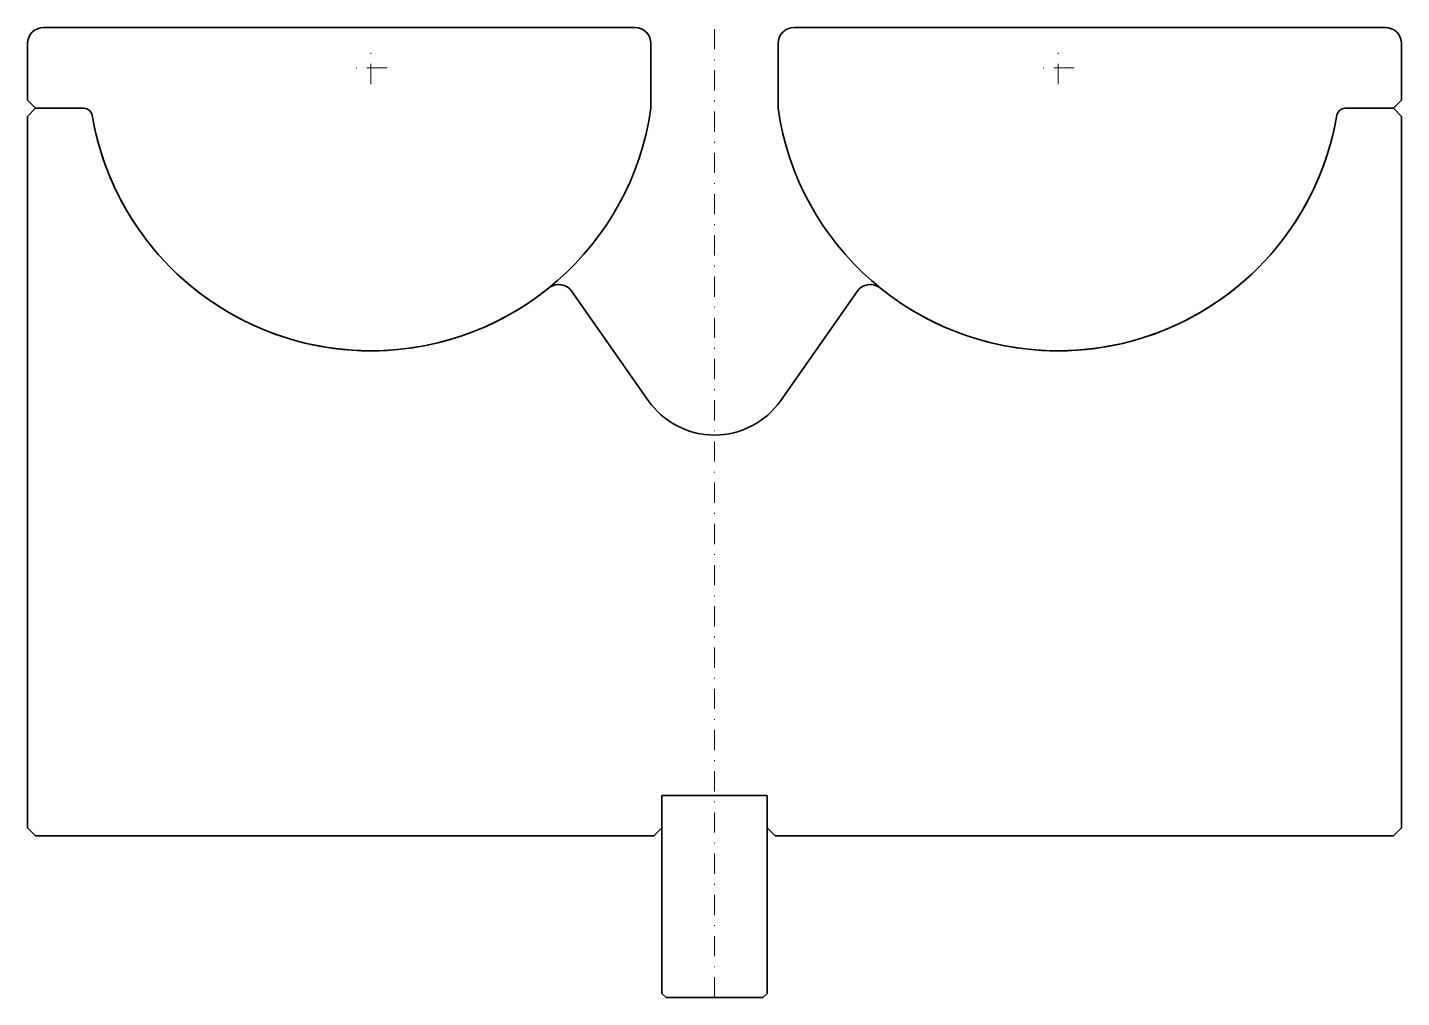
# Model space of a CAD drawing. Header units: millimetres. Extents: x -85 to 85, y -120 to 0.
import ezdxf

# ---------------------------------------------------------------- set-up
doc = ezdxf.new("R2010")
doc.units = ezdxf.units.MM
doc.header["$LTSCALE"] = 5
doc.linetypes.add('AUSGEZOGEN', pattern=[0])
doc.linetypes.add('DASHDOT', pattern=[1, 0.5, -0.25, 0, -0.25])
doc.layers.add('2', color=7, linetype='Continuous')

msp = doc.modelspace()

# ---------------------------------------------------------------- linework, layer by layer
at = {"layer": '2', "color": 7, "linetype": 'AUSGEZOGEN', "lineweight": 35}
for p, q in [((-83, 0), (-9.859, 0)), ((9.859, 0), (83, 0)), ((-85, -9), (-85, -2)), ((-7.859, -2), (-7.859, -10.000111)), ((7.859, -2), (7.859, -10.000111)), ((85, -2), (85, -9)), ((-84, -10), (-85, -9)), ((-85, -11), (-84, -10)), ((-77.996478, -10), (-84, -10)), ((84, -10), (77.996479, -10)), ((85, -9), (84, -10)), ((84, -10), (85, -11)), ((-85, -11), (-85, -99)), ((85, -99), (85, -11)), ((-9.106525, -15.482167), (-9.126005, -15.492093)), ((9.126005, -15.492093), (9.106525, -15.482167)), ((-8.19152, -46.151296), (-17.639638, -32.657986)), ((17.639638, -32.657986), (8.191521, -46.151296)), ((-53.627424, -38.166698), (-53.647441, -38.176897)), ((-6.5, -95), (6.5, -95)), ((-6.5, -119.5), (-6.5, -95)), ((6.5, -95), (6.5, -119.5)), ((-84, -100), (-85, -99)), ((-84, -100), (-7.5, -100)), ((-6.5, -99), (-7.5, -100)), ((7.5, -100), (6.5, -99)), ((7.5, -100), (84, -100)), ((85, -99), (84, -100)), ((-6.5, -119.5), (-6, -120)), ((-6, -120), (6, -120)), ((6, -120), (6.5, -119.5))]:
    msp.add_line(p, q, dxfattribs=at)
at = {"layer": '2', "color": 7, "linetype": 'DASHDOT', "lineweight": 18}
for p, q in [((0, -120), (0, 0)), ((-42.5, -7), (-42.5, -3)), ((42.5, -7), (42.5, -3)), ((-40.5, -5), (-44.5, -5)), ((44.5, -5), (40.5, -5))]:
    msp.add_line(p, q, dxfattribs=at)
at = {"layer": '2', "color": 7, "linetype": 'AUSGEZOGEN', "lineweight": 35}
for centre, radius, start, end in [((-83, -2), 2, 90, 180), ((-9.859, -2), 2, 0, 90), ((9.859, -2), 2, 90, 180), ((83, -2), 2, 0, 90), ((-77.996478, -11), 1, 9.594068, 90), ((-42.5, -5), 35, 189.594068, 351.786604), ((42.5, -5), 35, 188.213396, 350.405932), ((77.996479, -11), 1, 90, 170.405932), ((-42.5, -5), 35, 189.594068, 308.87498245), ((42.5, -5), 35, 231.12501755, 350.405932), ((-19.277942, -33.805139), 2, 35, 128.874982), ((19.277942, -33.805139), 2, 51.125018, 145), ((0, -40.415532), 10, 215, 325)]:
    msp.add_arc(centre, radius, start, end, dxfattribs=at)

doc.saveas('drawing.dxf')
